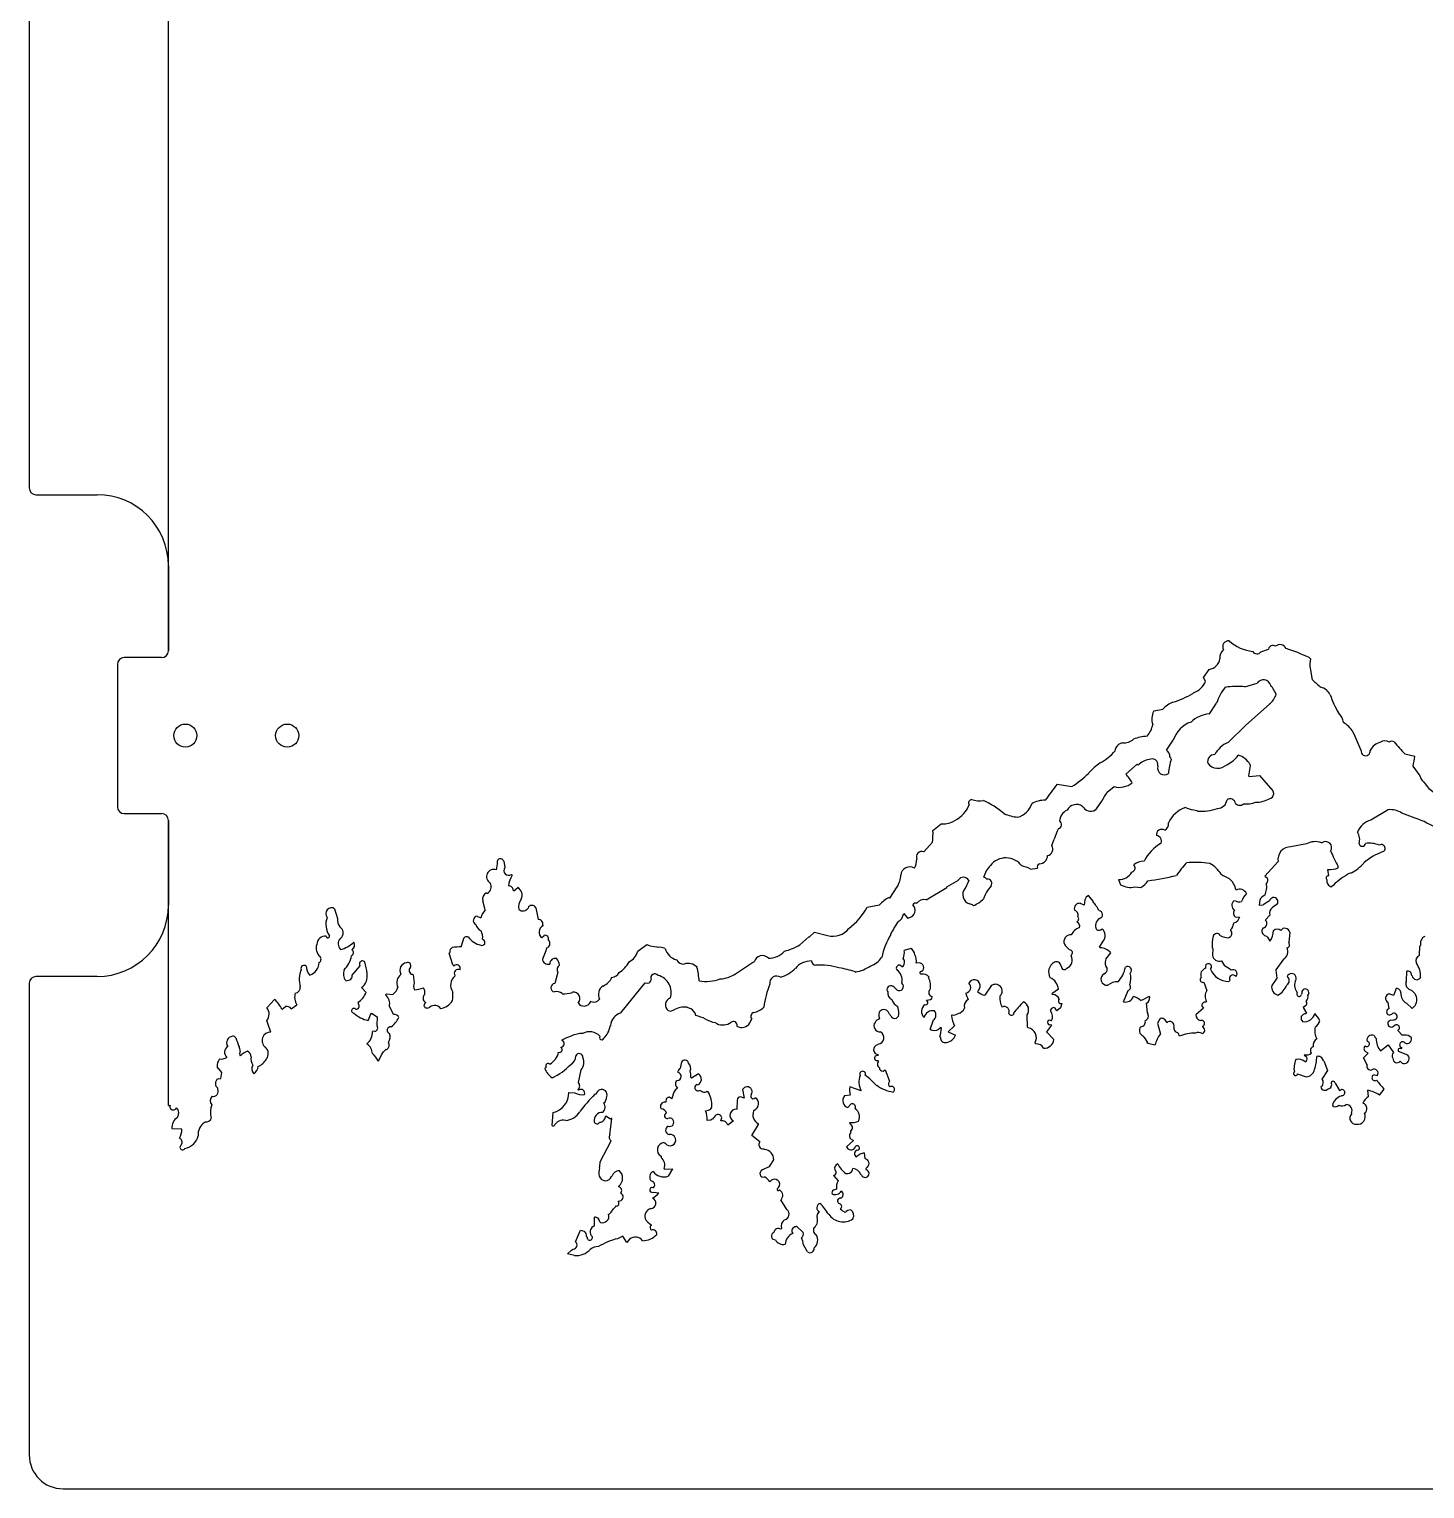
# Model space of a CAD drawing. Extents: x -202 to 608, y -413 to 413.
# Drawn here: x -202.3 to 3.3, y -412.5 to -197.4 of the extents above; entities that cross this region are included whole.
import ezdxf

# ---------------------------------------------------------------- set-up
doc = ezdxf.new("R2010")
doc.units = 0
doc.layers.get('0').update_dxf_attribs({"linetype": 'CONTINUOUS'})

msp = doc.modelspace()

# ---------------------------------------------------------------- linework, layer by layer
at = {"color": 7, "linetype": 'CONTINUOUS'}
for p, q in [((-181.75, -289), (-181.75, -12.5)), ((-202.25, -36.5), (-202.25, -265)), ((-201.25, -266), (-192.25, -266)), ((-181.75, -276.5), (-181.75, -289)), ((-182.75, -290), (-188.25, -290)), ((-20.84, -289.15), (-19.7, -288.74)), ((-13.72, -290.01), (-13.53, -290.2)), ((-189.25, -291), (-189.25, -312)), ((-29.28, -292.93), (-28.45, -291.76)), ((-13.59, -291.55), (-13.25, -293.26)), ((-28.97, -293.5), (-29.28, -292.93)), ((-23.2, -294.3), (-21.39, -293.77)), ((-30.84, -295.28), (-30.75, -295.18)), ((-28.37, -298.28), (-27.35, -296.72)), ((-36.62, -297.93), (-36.53, -297.83)), ((-36.53, -297.83), (-35.29, -297.6)), ((-28.46, -298.28), (-28.37, -298.28)), ((-19.58, -296.89), (-23.04, -299.96)), ((-23.04, -299.96), (-25.66, -302.52)), ((-34.74, -303.63), (-33.73, -302.17)), ((0.38, -304.21), (1.83, -304.55)), ((-40.74, -307.19), (-39.03, -305.72)), ((-39.03, -305.72), (-38.9, -305.86)), ((-36.02, -305.97), (-36.02, -306.06)), ((-22.4, -305.98), (-22.65, -307.43)), ((-22.65, -307.43), (-22.55, -307.52)), ((-22.55, -307.52), (-21.02, -307.38)), ((-22.41, -305.79), (-22.4, -305.89)), ((-22.4, -305.89), (-22.4, -305.98)), ((-21.02, -307.38), (-19.43, -309.26)), ((1.58, -306), (2.58, -307.41)), ((-50.81, -308.67), (-48.69, -309)), ((-43.49, -309.82), (-42.46, -309.02)), ((-64.1, -312.32), (-63.78, -311.71)), ((-188.25, -313), (-182.75, -313)), ((-181.75, -356), (-181.75, -314)), ((-181.75, -314), (-181.75, -326.5)), ((-45.24, -312.45), (-45.15, -312.45)), ((-30.18, -312.62), (-30.28, -312.53)), ((-2.08, -312.43), (-4.63, -313.94)), ((1.88, -313.66), (-0.05, -312.95)), ((-69.14, -315.5), (-67.92, -314.51)), ((-67.92, -314.51), (-67.28, -314.5)), ((-67.28, -314.5), (-66.66, -314.38)), ((-70.49, -318.61), (-69.19, -317.23)), ((-51.62, -317.71), (-51.27, -316.74)), ((-14.13, -317.46), (-16.42, -317.9)), ((-11.83, -317.3), (-11.92, -317.3)), ((-133.44, -321.28), (-133.27, -320.42)), ((-132.42, -319.91), (-132.32, -320.01)), ((-132.32, -320.01), (-132.2, -320.96)), ((-18.28, -320.06), (-20.23, -322.23)), ((-131.21, -321.99), (-131.11, -322.08)), ((-54.79, -321.16), (-53.74, -321.03)), ((-20.23, -322.23), (-19.89, -322.47)), ((-10.83, -322.16), (-10.95, -321.21)), ((-9.43, -320.88), (-9.43, -320.78)), ((-9.43, -320.97), (-9.43, -320.88)), ((-7.96, -321.89), (-8.06, -321.99)), ((-7.46, -321.72), (-7.96, -321.89)), ((-134.88, -324.68), (-134.78, -324.77)), ((-130.96, -324.29), (-130.86, -324.38)), ((-130.86, -324.38), (-130.3, -323.88)), ((-75.49, -325.46), (-74.38, -323.8)), ((-70.11, -325.7), (-67.09, -323.89)), ((-67.09, -323.79), (-65.39, -322.79)), ((-67.09, -323.89), (-67.09, -323.79)), ((-63.86, -322.84), (-64.4, -324.01)), ((-41.8, -322.72), (-41.49, -323.48)), ((-39.37, -323.8), (-38.51, -323.88)), ((-135.1, -327.18), (-135.42, -325.85)), ((-127.63, -326.88), (-127.29, -328.6)), ((-78.81, -326.8), (-76.99, -326.46)), ((-75.58, -325.37), (-75.49, -325.46)), ((-46.88, -326.5), (-47.41, -326.22)), ((-46.78, -325.68), (-46.88, -326.5)), ((-46.56, -325.32), (-46.78, -325.68)), ((-46.24, -325.05), (-46.56, -325.32)), ((-45.55, -325.89), (-46.24, -325.05)), ((-45.55, -325.99), (-45.55, -325.89)), ((-20.98, -325.77), (-21.07, -326.47)), ((-21.07, -326.47), (-20.5, -326.43)), ((-18.41, -326.34), (-19.13, -326.85)), ((-157.26, -327.02), (-156.84, -328.44)), ((-136.23, -328.14), (-135.74, -328.35)), ((-74.24, -328.88), (-73.95, -328.7)), ((-73.95, -328.7), (-73.72, -328.45)), ((-73.72, -328.45), (-73.41, -327.71)), ((-73.41, -327.71), (-72.82, -328.46)), ((-72.82, -328.46), (-72.72, -328.36)), ((-24.53, -329.06), (-24.84, -329.16)), ((-24.55, -328.23), (-24, -328.28)), ((-24.27, -328.86), (-24.53, -329.06)), ((-24, -328.28), (-24.27, -328.86)), ((-19.5, -327.96), (-20.15, -328.65)), ((-126.74, -331.27), (-126.42, -330.96)), ((-126.6, -329.44), (-126.59, -329.54)), ((-88.73, -332.34), (-87.42, -331.16)), ((-87.42, -331.16), (-87.32, -331.15)), ((-87.32, -331.15), (-86.57, -330.46)), ((-86.57, -330.46), (-84.64, -330.98)), ((-75.34, -330.83), (-75.34, -330.73)), ((-25.45, -331.19), (-25.55, -331.29)), ((-25.29, -330.13), (-25.29, -330.23)), ((-20.38, -330.86), (-20.28, -330.96)), ((-20.28, -330.96), (-20, -331.07)), ((-20, -331.07), (-19.85, -331.19)), ((-19.85, -331.19), (-19.49, -331.8)), ((-16.55, -330.47), (-16.7, -332.01)), ((-156.37, -331.4), (-156.47, -331.41)), ((-138.6, -332.65), (-138.33, -331.68)), ((-135.36, -331.6), (-135.46, -331.51)), ((-126.15, -333.2), (-126.65, -334.43)), ((-126.03, -332.78), (-126.15, -333.2)), ((-112.58, -333.28), (-111.27, -332.29)), ((-109.82, -332.63), (-109.72, -332.72)), ((-72.41, -332.86), (-73.36, -333.17)), ((-44.6, -332.68), (-44.05, -331.8)), ((-44.5, -332.77), (-44.6, -332.68)), ((-28, -332.8), (-27.9, -332.89)), ((-27.9, -332.89), (-27.97, -333.85)), ((2.53, -333.88), (2.59, -332.54)), ((2.59, -332.54), (2.68, -332.44)), ((-154.69, -336.83), (-153.48, -335.45)), ((-140.39, -333.56), (-140.3, -333.46)), ((-139.87, -335.27), (-140.39, -333.56)), ((-139.77, -335.36), (-139.87, -335.27)), ((-139.67, -335.46), (-139.77, -335.36)), ((-98.2, -336.63), (-95.57, -334.83)), ((-95.57, -334.83), (-95.47, -334.83)), ((-73.68, -335.58), (-73.96, -335.36)), ((-71.18, -334.99), (-71.58, -335.04)), ((-50.18, -335.51), (-50.28, -335.42)), ((-48.79, -333.84), (-48.78, -333.94)), ((-43.68, -334.47), (-42.94, -333.49)), ((-28.99, -335.47), (-28.97, -335.8)), ((-26.61, -334.68), (-26.2, -335.44)), ((-17.5, -334.43), (-18.61, -336)), ((-192.25, -337), (-201.25, -337)), ((-155.63, -337.62), (-155.01, -337.51)), ((-147.5, -336.73), (-147.5, -336.63)), ((-145.77, -336.68), (-145.68, -336.77)), ((-145.68, -336.77), (-145.55, -337.92)), ((-124.39, -336.38), (-124.83, -338.03)), ((-69.8, -337.2), (-69.7, -337.1)), ((-28.24, -335.93), (-28.1, -335.66)), ((-25.47, -337.62), (-25.56, -337.72)), ((-25.38, -337.52), (-25.47, -337.62)), ((-18.48, -337.24), (-19.22, -338.31)), ((-18.61, -336), (-18.61, -336.09)), ((-18.61, -336.09), (-18.48, -337.24)), ((0.51, -337.94), (0.62, -337.68)), ((0.62, -337.68), (0.68, -336.24)), ((1.36, -336.79), (1.46, -336.89)), ((-202.25, -338), (-202.25, -407.5)), ((-153.3, -338.61), (-152.61, -339.36)), ((-149.72, -339.66), (-149.63, -339.57)), ((-149.72, -339.76), (-149.72, -339.66)), ((-149.63, -339.57), (-148.67, -339.64)), ((-122.3, -339.4), (-122.2, -339.3)), ((-115.12, -342.37), (-111.5, -337.95)), ((-111.5, -337.95), (-111.14, -337.98)), ((-73.71, -337.88), (-73.71, -337.98)), ((-60.55, -338.39), (-61.48, -339.75)), ((-50.66, -338.88), (-51.6, -339.58)), ((-51.6, -339.58), (-51.5, -339.67)), ((-41.06, -340.74), (-40.39, -339.08)), ((-29.21, -337.82), (-28.79, -339.05)), ((-14.86, -339.63), (-14.77, -339.54)), ((-13.78, -339.51), (-13.9, -339.7)), ((-1.87, -339.56), (-1.27, -339.76)), ((-167.22, -341.58), (-166.1, -340.4)), ((-165.01, -341.81), (-164.51, -341.43)), ((-163.67, -341.77), (-162.82, -341.17)), ((-153.81, -340.83), (-153.81, -340.93)), ((-153.81, -340.93), (-153.81, -341.02)), ((-148.59, -342.61), (-149.2, -341.38)), ((-119.57, -340.76), (-119.48, -340.66)), ((-108.12, -342.01), (-107.77, -342.11)), ((-107.77, -342.11), (-107.27, -341.92)), ((-105.36, -341.52), (-104.84, -341.74)), ((-70.06, -340.48), (-69.49, -340.41)), ((-69.88, -340.73), (-70.06, -340.48)), ((-69.49, -340.41), (-69.31, -340.22)), ((-69.31, -340.22), (-69.24, -339.96)), ((-50.86, -342.05), (-51.11, -341.65)), ((-50.34, -341.62), (-50.86, -342.05)), ((-50.13, -340.98), (-50.34, -341.62)), ((-37.3, -339.96), (-38.43, -340.56)), ((-37.52, -342.36), (-37.66, -340.93)), ((-37.2, -340.05), (-37.3, -339.96)), ((-29.29, -341.66), (-30.42, -342.65)), ((-29.5, -341.38), (-29.29, -341.66)), ((-28.84, -340.69), (-28.93, -340.78)), ((-14.23, -341.33), (-14.62, -341.55)), ((-14.62, -341.55), (-14.12, -342.4)), ((-1.95, -341.78), (-2.08, -340.82)), ((0.61, -340.94), (1.44, -341.73)), ((-167.11, -343.93), (-167.27, -343.5)), ((-166.96, -344.35), (-167.11, -343.93)), ((-151.85, -342.41), (-150.98, -342.96)), ((-150.98, -342.96), (-151.04, -344.21)), ((-101.17, -343.81), (-100.98, -343.95)), ((-77.08, -342.91), (-77.02, -343.25)), ((-69.55, -344.83), (-69.05, -343.41)), ((-66.29, -342.67), (-66.38, -342.76)), ((-57.28, -342.42), (-57.27, -342.61)), ((-55.21, -344.47), (-55.26, -342.65)), ((-52.15, -343.49), (-52.26, -343.73)), ((-51.95, -343.45), (-52.15, -343.49)), ((-51.69, -343.52), (-51.95, -343.45)), ((-51.77, -344.09), (-51.67, -344.19)), ((-35.68, -343.17), (-36.04, -343.86)), ((-36.04, -343.86), (-35.62, -345.48)), ((-14.12, -342.4), (-14.21, -342.49)), ((-1.66, -343.45), (-1.33, -343.39)), ((-166.8, -344.78), (-166.96, -344.35)), ((-166.64, -345.21), (-166.8, -344.78)), ((-151.32, -345.08), (-151.68, -345.09)), ((-123.74, -346.34), (-123.06, -346.01)), ((-123.06, -346.01), (-122.36, -345.74)), ((-116.7, -344.33), (-116.6, -344.23)), ((-67.96, -344.53), (-68.27, -344.78)), ((-68.02, -345.97), (-68.12, -345.88)), ((-67.87, -344.63), (-67.96, -344.53)), ((-65.96, -344.29), (-66.89, -345.18)), ((-66.89, -345.18), (-65.82, -345.63)), ((-55.11, -344.57), (-55.21, -344.47)), ((-51.67, -344.19), (-52.41, -345.17)), ((-52.41, -345.17), (-51.32, -346.29)), ((-32.94, -345.39), (-33.11, -345.26)), ((-32.83, -345.78), (-32.94, -345.39)), ((-29.41, -344.35), (-29.41, -344.44)), ((-1.06, -344.18), (-1.31, -344.35)), ((-0.62, -345), (-0.62, -344.91)), ((-0.03, -345.66), (-0.62, -345)), ((0.27, -345.63), (-0.03, -345.66)), ((-150.36, -348.53), (-150.05, -348.1)), ((-150.05, -348.1), (-149.69, -347.72)), ((-149.69, -347.72), (-149.6, -347.81)), ((-123.9, -347.5), (-123.9, -347.4)), ((-123.74, -346.44), (-123.74, -346.34)), ((-77.2, -346.99), (-77.29, -347.09)), ((-54.09, -346.84), (-54.09, -346.75)), ((-53.99, -346.94), (-54.09, -346.84)), ((-37.63, -346.85), (-37.5, -346.68)), ((-36.43, -347.13), (-37.63, -346.85)), ((-5.69, -348.98), (-5.04, -348.29)), ((-5.04, -348.29), (-5.38, -348.08)), ((-3.22, -347.95), (-2.1, -347.06)), ((-2.1, -347.06), (-1.3, -348.18)), ((0.82, -348.61), (-0.54, -348.07)), ((-0.16, -347.67), (-0.07, -347.58)), ((-0.07, -347.58), (-0.07, -347.48)), ((-173.87, -351.16), (-174.56, -350.32)), ((-150.8, -349.48), (-150.36, -348.53)), ((-126.31, -350.54), (-126.12, -350.34)), ((-106.19, -349.6), (-106.36, -350.57)), ((-77.25, -348.62), (-77.63, -348.74)), ((-77.16, -348.53), (-77.25, -348.62)), ((-77.23, -349.39), (-77.13, -349.48)), ((-14.43, -348.54), (-14.07, -348.89)), ((-14.21, -349.59), (-14.31, -349.59)), ((-11.62, -349.43), (-11.53, -349.42)), ((-11.53, -349.42), (-11.01, -350.85)), ((-5.18, -350.02), (-5.69, -348.98)), ((-174.44, -352.06), (-174.04, -352.03)), ((-174.04, -352.03), (-173.87, -351.16)), ((-121.36, -352.61), (-120.93, -350.77)), ((-106.88, -352.4), (-106.98, -352.41)), ((-106.79, -352.31), (-106.88, -352.4)), ((-104.69, -351.96), (-104.79, -351.87)), ((-103.65, -351.36), (-104.69, -351.96)), ((-76.48, -350.93), (-76.17, -350.75)), ((-76.17, -350.75), (-75.52, -352.41)), ((-15.41, -351.35), (-14.15, -351.8)), ((-11.01, -350.85), (-11.84, -352.12)), ((-9.9, -352.74), (-9.27, -353.81)), ((-4.11, -351.48), (-3.7, -351.61)), ((-174.47, -353.58), (-174.48, -353.48)), ((-122.76, -354.08), (-121.9, -354.16)), ((-121.33, -353.76), (-121.43, -353.66)), ((-118.72, -354.36), (-118.92, -354.36)), ((-107.58, -355.01), (-107.96, -354.8)), ((-106.76, -353.46), (-107.1, -353.76)), ((-103.9, -352.9), (-103.8, -352.99)), ((-102.33, -354.01), (-102.43, -353.91)), ((-102.24, -354), (-102.33, -354.01)), ((-96.94, -354.92), (-97.48, -354.75)), ((-97.16, -353.67), (-96.94, -354.92)), ((-81.31, -354.49), (-82.17, -354.61)), ((-79.7, -353.87), (-81.35, -353.24)), ((-9.27, -353.81), (-8.96, -353.67)), ((-8.9, -354.53), (-8.99, -354.63)), ((-4.96, -354.71), (-5.08, -353.76)), ((-3.33, -354.47), (-2.69, -353.59)), ((-125.22, -358.95), (-125.08, -357.03)), ((-108.43, -355.42), (-108.53, -355.52)), ((-102.64, -356.8), (-102.17, -356.7)), ((-97.98, -355.23), (-98.04, -356.58)), ((-95.54, -356.8), (-95.45, -356.7)), ((-81.65, -356.32), (-81.55, -356.22)), ((-81.55, -356.22), (-81.46, -356.12)), ((-80.59, -356.39), (-80.59, -356.48)), ((-176.45, -358.52), (-176.36, -358.42)), ((-175.41, -357.82), (-175.51, -357.73)), ((-125.12, -359.04), (-125.22, -358.95)), ((-124.93, -359.04), (-125.12, -359.04)), ((-117.29, -357.58), (-117.39, -357.68)), ((-116.61, -358.04), (-117.29, -357.58)), ((-116.74, -360.35), (-116.42, -357.94)), ((-116.52, -357.94), (-116.61, -358.04)), ((-116.42, -357.94), (-116.52, -357.94)), ((-101.86, -358.19), (-102.41, -358.23)), ((-101.63, -358.04), (-101.86, -358.19)), ((-100.39, -358.27), (-100.24, -357.84)), ((-98.53, -358.26), (-99.32, -358.91)), ((-95.83, -360.45), (-94.82, -358.79)), ((-94.82, -358.79), (-94.82, -358.69)), ((-81.4, -358.52), (-81.39, -358.62)), ((-81.39, -358.62), (-81.39, -358.71)), ((-7.48, -357.18), (-7.48, -357.27)), ((-181.23, -359.42), (-179.78, -359.47)), ((-118.17, -364.32), (-116.52, -361.2)), ((-94.65, -361.38), (-95.83, -360.45)), ((-80.84, -361.19), (-81.87, -362.08)), ((-81.27, -359.76), (-81.26, -359.86)), ((-81.26, -359.86), (-81.16, -359.95)), ((-81.2, -360.97), (-80.84, -361.19)), ((-109.17, -363.5), (-109.17, -363.69)), ((-108.65, -361.56), (-108.75, -361.47)), ((-108.55, -361.56), (-108.65, -361.56)), ((-93.95, -362.51), (-94.05, -362.41)), ((-79.26, -362.97), (-79.14, -363.83)), ((-108.74, -365.31), (-108.74, -365.4)), ((-108.74, -365.4), (-107.49, -365.37)), ((-107.49, -365.37), (-108.13, -366.44)), ((-94.35, -365.49), (-93.21, -364.98)), ((-94.34, -365.59), (-94.35, -365.49)), ((-93.21, -364.98), (-92.56, -364)), ((-79, -365.46), (-78.9, -365.45)), ((-78.9, -365.45), (-78.81, -365.55)), ((-116.38, -366.38), (-116.48, -366.48)), ((-92.79, -366.94), (-93.15, -367.28)), ((-83.77, -366.35), (-83.08, -367.1)), ((-79.65, -366.24), (-79.75, -366.24)), ((-115.38, -367.98), (-115.38, -367.89)), ((-110.56, -368.81), (-110.3, -368.79)), ((-110.3, -368.79), (-109.5, -368.88)), ((-91.67, -368.49), (-91.77, -368.49)), ((-90.64, -371.34), (-91.54, -369.92)), ((-83.33, -368.36), (-83.8, -368.49)), ((-116.9, -372.05), (-116.8, -372.05)), ((-115.78, -370.78), (-115.68, -370.87)), ((-115.51, -370.1), (-115.24, -370.06)), ((-84.48, -372.03), (-84.58, -372.04)), ((-118.96, -373.74), (-119, -372.49)), ((-118.21, -373.14), (-118.11, -373.24)), ((-110.62, -373.61), (-110.62, -373.7)), ((-91.52, -374.24), (-91.42, -374.14)), ((-89.23, -373.79), (-89.32, -373.89)), ((-88.24, -374.72), (-89.23, -373.79)), ((-121.78, -376.12), (-121.06, -374.37)), ((-121.06, -374.37), (-120.5, -374.53)), ((-120.17, -375.31), (-120.07, -375.4)), ((-115.18, -375.46), (-115.58, -375.64)), ((-114.8, -375.26), (-115.18, -375.46)), ((-114.2, -376.2), (-114.8, -375.26)), ((-113.82, -375.72), (-114.2, -376.2)), ((-122.98, -377.88), (-122.37, -377.32)), ((-121.93, -378.13), (-122.98, -377.88)), ((-122.37, -377.32), (-122.13, -377.18)), ((-87.59, -377.58), (-88.19, -376.55)), ((-197.25, -412.5), (197.25, -412.5))]:
    msp.add_line(p, q, dxfattribs=at)
for centre in [(-179.25, -301.5), (-164.25, -301.5)]:
    msp.add_circle(centre, 1.7, dxfattribs=at)
for centre, radius, start, end in [((-201.25, -265), 1, 180, 270), ((-192.25, -276.5), 10.5, 0, 90), ((-25.62, -288.37), 0.83, 80.829, 212.9022), ((-21.41, -283), 6.12, 228.1136, 264.4525), ((-19.04, -288.91), 0.69, 57.0866, 166.0047), ((-18.03, -289.12), 1.02, 26.6126, 128.4325), ((-188.25, -291), 1, 90, 180), ((-182.75, -289), 1, 270, 0), ((-28.7, -289.91), 1.86, 277.8806, 351.7705), ((-25.28, -290.02), 1.59, 130.9591, 185.7653), ((-21.4, -288.79), 0.665, 206.5358, 327.0568), ((-25.16, -313.88), 26.47, 64.4077, 72.3181), ((-8.85, -291.08), 4.76, 169.3477, 185.606), ((-31.68, -292.41), 2.92, 288.6257, 338.1368), ((-20.84, -298.76), 6.82, 140.0487, 162.5588), ((-24.34, -305.08), 10.83, 83.9331, 99.1888), ((-20.45, -294.38), 1.12, 14.3522, 147.2013), ((-25.56, -298.75), 7.74, 25.0901, 36.8892), ((-5.36, -285.52), 11.05, 224.4492, 233.2531), ((-12.46, -296.38), 2.06, 25.5485, 76.371), ((-32.15, -300.61), 4.35, 112.1485, 136.2178), ((-37.7, -283.81), 13.36, 287.0344, 300.8864), ((-21.94, -294.09), 3.65, 310.1543, 337.9765), ((0.95, -291.77), 12.14, 197.8484, 211.6692), ((-34.36, -299.06), 2.53, 153.4436, 198.2595), ((-27.91, -302.97), 4.72, 96.7518, 132.7665), ((-11.49, -300.09), 2.87, 10.5242, 42.6346), ((-40.38, -299.23), 3.67, 319.7417, 350.2481), ((-29.77, -303.44), 4.16, 108.8885, 162.1488), ((-10.66, -302.98), 3.96, 30.9942, 59.6656), ((-30.41, -312.72), 25.96, 20.306, 26.9881), ((-40.97, -303.9), 1.36, 99.6979, 173.4303), ((-41.1, -300.11), 2.46, 267.7191, 308.1809), ((-37.28, -307.77), 6.18, 92.7992, 111.8893), ((-24.26, -306.05), 3.79, 111.7061, 152.6184), ((-2.68, -304.7), 2.28, 103.5832, 153.2804), ((-2.52, -303.55), 1.27, 59.6683, 123.4509), ((-1.52, -302.92), 0.593, 54.9556, 127.2035), ((18.83, -286.47), 25.6, 218.5888, 223.8708), ((-47.97, -299.02), 7.37, 297.917, 320.1616), ((-36.96, -307.7), 2.68, 97.1126, 136.4105), ((-36.86, -305.79), 0.862, 348.1403, 119.8426), ((-35.42, -304.61), 1.19, 356.8087, 55.2035), ((-22, -308.45), 12.53, 163.8058, 173.7087), ((-34.56, -305.11), 0.548, 16.8509, 53.6506), ((-27.66, -305.32), 1.02, 87.8157, 194.8323), ((-27.79, -301.72), 4.51, 295.4017, 323.4714), ((-24.89, -307.12), 2.82, 28.2408, 75.272), ((-5.39, -303.79), 0.678, 173.4317, 9.6888), ((-5.31, -304.07), 7.16, 344.3714, 356.1314), ((-54.97, -298.38), 12.34, 300.5862, 315.5922), ((-38.96, -313.32), 9.57, 125.5163, 138.748), ((-43.76, -310.43), 4.43, 26.3029, 47.0051), ((-35.05, -306.29), 0.99, 167.0365, 307.0698), ((-27.16, -304.43), 1.88, 217.4744, 313.8339), ((4.43, -306.89), 1.93, 195.6624, 229.385), ((-28.8, -326.98), 28.64, 140.2555, 146.1303), ((-41.66, -306.16), 2.97, 254.398, 308.9736), ((-19.73, -310.01), 0.804, 280.3778, 68.495), ((7.08, -305.96), 4.57, 211.5117, 251.5482), ((-63.4, -311.41), 0.479, 91.5588, 218.4268), ((-62.22, -307.11), 4, 252.6914, 277.7468), ((-66.07, -321.28), 11.1, 48.1434, 66.7506), ((-57.54, -310.53), 3.14, 286.8276, 340.8411), ((-52.68, -314.64), 3.62, 88.3506, 121.556), ((-47.98, -313.24), 1.59, 55.5987, 151.061), ((-63.46, -299.11), 22.66, 323.9339, 331.8083), ((-27.26, -310.79), 1.46, 271.8751, 353.0746), ((-25.35, -311.64), 0.814, 9.2597, 124.3123), ((-23.94, -310.96), 0.816, 221.792, 311.8007), ((-23.1, -306.88), 4.7, 266.3391, 288.8026), ((-21.63, -307.13), 4.2, 270.684, 299.2212), ((-188.25, -312), 1, 180, 270), ((-182.75, -314), 1, 0, 90), ((-68.5, -309.45), 5.26, 290.5328, 326.9269), ((-55.94, -306.62), 6.94, 246.9419, 264.2896), ((-48.48, -314.26), 2, 116.4138, 176.2718), ((-45.89, -311.23), 1.39, 210.4463, 297.6252), ((-30.54, -316.17), 4.3, 108.7209, 155.254), ((-29.56, -306.49), 6.08, 247.1382, 263.2034), ((-29.68, -304.54), 8.1, 266.4641, 287.7106), ((-3.83, -316.79), 2.96, 105.5972, 158.7286), ((-1.73, -315.28), 2.87, 54.2473, 96.9815), ((-3.58, -329.4), 16.66, 57.8411, 70.847), ((-77.28, -316.14), 8.16, 352.3033, 4.4559), ((-43.58, -318.96), 8, 151.9229, 163.9385), ((-50.73, -314.63), 0.565, 279.6945, 62.8202), ((-35.41, -316.14), 0.819, 59.8053, 186.5272), ((-35.47, -314.52), 1.03, 297.4088, 8.4985), ((-8.34, -316.84), 2.07, 343.1242, 32.6793), ((-52.43, -318.23), 0.958, 280.6017, 32.4816), ((-32.39, -322.85), 6.31, 119.6873, 153.4336), ((-36.27, -317.05), 0.818, 337.3525, 86.2802), ((-16.47, -319.74), 1.84, 88.4409, 190.1331), ((-12.85, -319.81), 2.68, 69.7082, 118.3928), ((-11.29, -318.01), 0.894, 326.0888, 127.0341), ((-5.88, -317.33), 0.489, 192.8783, 350.242), ((-4.82, -321.23), 3.87, 68.179, 98.6842), ((-3.08, -318.12), 0.559, 302.5223, 122.5281), ((-132.85, -320.16), 0.494, 30.4357, 210.7964), ((-74.2, -319.73), 2.68, 330.5457, 0.6884), ((-70.75, -319.39), 0.822, 71.497, 201.6218), ((-58.38, -322.4), 2.88, 35.9508, 142.3991), ((-53.24, -320.87), 0.528, 112.5172, 197.847), ((-53.44, -319.19), 1.19, 270.3199, 1.1148), ((-38.19, -322.04), 2.02, 85.511, 132.3231), ((-14.76, -335.33), 22.75, 138.4612, 144.4613), ((-30.48, -334.76), 14.58, 81.5722, 95.1902), ((-30.81, -324.63), 4.95, 33.0956, 60.0259), ((6.48, -311.55), 18.39, 202.2388, 210.1306), ((-10.36, -316.32), 6.13, 298.2, 319.7696), ((0.22, -327.08), 9.01, 109.4209, 130.8953), ((-133.81, -322.29), 1.08, 69.7231, 240.2672), ((-131.6, -321.37), 0.729, 145.883, 301.7858), ((-127.9, -324.06), 3.78, 148.4717, 173.5358), ((-78.42, -321.62), 4.59, 331.6954, 354.5556), ((-72.55, -322.16), 1.31, 58.5051, 175.545), ((-64.64, -323.27), 0.892, 28.4917, 147.4791), ((-57.62, -323.55), 4.21, 136.225, 164.0374), ((-61.69, -323.02), 0.625, 34.0197, 87.1583), ((-56.61, -324.29), 3.62, 59.9069, 81.1403), ((-41.71, -320.56), 2.16, 267.5389, 330.8734), ((-39.95, -321.01), 0.611, 282.8736, 49.7392), ((-42.08, -286.71), 36.47, 277.2427, 283.9572), ((-23.52, -317.57), 5.37, 234.1767, 248.4349), ((-27.4, -324.84), 2.97, 11.1733, 50.0568), ((-20.44, -322.8), 0.64, 311.6865, 31.4692), ((-10.9, -322.49), 0.329, 77.5115, 232.4814), ((-10.66, -318.04), 3.19, 264.6474, 292.726), ((-3.02, -331.04), 10.36, 119.1172, 135.5129), ((-134.55, -325.54), 0.922, 110.7803, 199.2174), ((-135.36, -323.77), 1.16, 300.2116, 28.2033), ((-131.61, -324.29), 0.655, 0.1617, 92.9589), ((-130.97, -325.03), 1.32, 334.5106, 59.6588), ((-63.3, -324.94), 1.44, 139.6217, 251.1691), ((-56.52, -327.25), 5.42, 138.4007, 161.8703), ((-61.06, -323.28), 0.614, 322.2697, 100.8175), ((-39.98, -320.73), 3.14, 241.2768, 281.234), ((-39.66, -321.65), 2.51, 297.3257, 330.3411), ((-23.98, -325.3), 1.16, 26.0074, 116.0032), ((-20.82, -326.94), 3.02, 134.6316, 161.1107), ((-22.73, -323.78), 2.77, 333.6577, 10.5379), ((-10.29, -322.95), 0.839, 165.848, 262.216), ((-192.25, -326.5), 10.5, 270, 0), ((-157.71, -327.75), 0.861, 58.8132, 218.8894), ((-128.4, -326.71), 1.77, 140.9563, 194.0915), ((-129.55, -326.42), 0.916, 231.9681, 327.4121), ((-128.19, -327.14), 0.623, 24.1771, 158.9435), ((-88.77, -320.98), 11.54, 309.0395, 329.7144), ((-73.59, -329.39), 4.5, 116.3719, 139.2564), ((-72.9, -327.23), 1.14, 279.0033, 45.5403), ((-71.71, -326.6), 0.429, 64.9964, 154.99), ((-70.41, -327.1), 1.43, 77.9901, 142.0014), ((-63.76, -327.08), 0.778, 41.5781, 90.4978), ((-65.06, -322.09), 4.85, 292.8158, 314.315), ((-47.5, -327.03), 0.817, 83.8589, 192.9199), ((-51.6, -331.08), 7.91, 28.5071, 40.0854), ((-24.24, -326.51), 0.864, 125.2487, 237.868), ((-24, -324.56), 1.44, 239.4523, 283.0541), ((-19.69, -326.29), 1.4, 113.7318, 157.9702), ((-13.22, -337.31), 13.09, 118.9231, 123.7562), ((-18.94, -326), 0.631, 327.1397, 166.9867), ((-18.5, -327.67), 1.04, 127.4168, 196.3312), ((-155.49, -329.3), 3.06, 160.8546, 214.0258), ((-155.17, -328.65), 1.68, 172.9219, 216.7152), ((-136.21, -328.76), 0.626, 92.2406, 244.2126), ((-130.75, -330.32), 5.37, 144.177, 158.4308), ((-127.25, -329.27), 0.676, 345.4708, 93.4024), ((-55.35, -341.36), 22.65, 146.5575, 152.0108), ((-48.51, -327.94), 0.758, 343.121, 73.1281), ((-48.13, -328.49), 0.475, 291.227, 43.8284), ((-48.18, -329.56), 0.668, 340.5236, 70.5212), ((-43.96, -329.51), 1.24, 121.961, 208.3788), ((-44.73, -327.88), 0.583, 281.0233, 82.099), ((-24.22, -327.68), 0.643, 137.4618, 239.5565), ((-20.67, -329.16), 0.721, 285.5848, 44.271), ((-158.63, -332.34), 1.27, 83.7071, 176.7345), ((-158.25, -331.07), 0.24, 181.5741, 15.8308), ((-157.1, -330.58), 1.09, 311.3631, 58.0467), ((-137.81, -331.66), 0.527, 64.5329, 182.6), ((-135.26, -329.61), 2.8, 213.9816, 260.3796), ((-135.07, -328.94), 1.47, 195.4524, 244.9916), ((-137.75, -331.28), 2.3, 354.3636, 26.2504), ((-126.12, -330.45), 1.03, 117.6921, 232.7454), ((-126.25, -331.45), 0.516, 339.7594, 108.3336), ((-83.91, -327.95), 3.12, 256.4112, 320.4285), ((-65.83, -336.56), 11.1, 148.901, 167.8247), ((-48.87, -331.83), 0.969, 83.8812, 204.1139), ((-46.51, -332.18), 2.62, 113.6102, 149.9836), ((-44.7, -329.44), 0.741, 242.057, 313.7405), ((-45.18, -330.97), 1.4, 323.91, 45.2401), ((-23.55, -332.3), 4.47, 164.0279, 186.4101), ((-27.3, -331.22), 0.57, 28.556, 164.9573), ((-25.65, -329.23), 2.06, 236.0209, 272.896), ((-25.64, -330.67), 0.562, 289.783, 50.711), ((-26.52, -328.97), 1.7, 316.5679, 353.4223), ((-20.05, -330.32), 0.637, 132.2799, 238.4595), ((-21.72, -330.16), 2.77, 323.7835, 358.2244), ((-18.41, -330.86), 0.816, 51.322, 131.8025), ((-17.29, -330.65), 0.754, 13.9126, 145.0219), ((3.88, -332.17), 1.22, 117.123, 192.8684), ((-158.39, -332.8), 1.6, 160.4335, 231.7347), ((-155.43, -332.19), 1.3, 142.7908, 220.3311), ((-157.5, -328.78), 4.39, 284.201, 314.2153), ((-155, -333.5), 0.508, 296.5512, 53.8905), ((-155.19, -332.37), 0.867, 304.3788, 30.6784), ((-139.64, -333.34), 0.668, 115.4942, 190.1377), ((-138.6, -342.11), 9.47, 89.9651, 98.0684), ((-135.55, -331.99), 0.429, 245.4208, 64.5739), ((-126.22, -332.13), 0.678, 286.5784, 48.4703), ((-115.08, -332.54), 2.6, 297.306, 343.4427), ((-109.76, -329.17), 3.46, 244.2017, 269.057), ((-109.39, -334.54), 1.84, 63.6556, 100.5413), ((-106.21, -332.21), 2.45, 196.0047, 253.844), ((-93.29, -331.23), 3.06, 268.4208, 318.3036), ((-93.45, -324), 9.59, 284.7531, 299.48), ((-75.17, -333.51), 1.84, 333.6643, 10.5357), ((-73.05, -333.93), 1.25, 5.9523, 59.0989), ((-45.51, -329.21), 5.21, 215.4589, 228.0459), ((-48.99, -333.49), 0.409, 300.656, 90.5358), ((-44.58, -334.98), 2.21, 42.1607, 87.832), ((-18.06, -333.34), 1.22, 297.1211, 27.1232), ((-17.07, -332.32), 0.478, 281.9582, 40.0508), ((-161.75, -335.83), 0.469, 48.8226, 198.3111), ((-159.51, -335.49), 1.93, 179.6004, 222.8262), ((-161.61, -334.84), 2.08, 289.2842, 357.2571), ((-159.89, -334.43), 0.625, 304.0417, 36.0692), ((-158.38, -333.33), 3.67, 313.3845, 350.2465), ((-153.16, -335.15), 0.442, 40.7978, 223.5282), ((-160.57, -337.26), 8.11, 4.828, 17.2189), ((-146.55, -336.07), 1.1, 97.0324, 210.2947), ((-146.5, -335.4), 0.466, 330.6034, 113.7182), ((-139.27, -335.79), 0.523, 335.6876, 140.0558), ((-125.83, -334.38), 0.826, 183.4102, 287.6564), ((-124.75, -335.17), 0.826, 75.465, 179.7094), ((-125.67, -335.42), 1.53, 3.7073, 43.0197), ((-123.73, -335.98), 0.773, 121.3008, 211.3121), ((-117.73, -332.7), 4.41, 302.3149, 330.8089), ((-105.85, -333.98), 1.19, 209.1535, 274.1233), ((-105.18, -336.85), 1.78, 43.2157, 109.1396), ((-94.26, -335.18), 1.26, 45.0949, 163.6341), ((-87.03, -337.77), 3.07, 90.0775, 140.5448), ((-86.24, -334.56), 0.802, 189.7241, 259.9972), ((-85.62, -343.82), 8.5, 71.9066, 95.1614), ((-81.51, -330.75), 5.67, 279.5892, 304.6439), ((-79.28, -332.42), 3.15, 288.3426, 325.2144), ((-74.1, -335.76), 0.429, 70.3427, 221.7051), ((-74.13, -334.89), 0.828, 303.1732, 42.4515), ((-73.55, -334.76), 1.99, 351.8757, 28.7375), ((-71.2, -335.7), 0.705, 306.5054, 88.2308), ((-50.48, -336.34), 1.62, 118.0526, 211.4619), ((-50.93, -335.5), 0.663, 6.9769, 117.2296), ((-49.77, -335.58), 0.415, 170.1627, 331.8482), ((-49.86, -334.6), 1.26, 291.1402, 31.5326), ((-42.47, -334.95), 1.3, 158.36, 221.0218), ((-40.43, -336.06), 0.547, 309.7995, 129.0711), ((-28.54, -335.57), 0.455, 347.7139, 167.324), ((-26.96, -333.73), 1.02, 187.1721, 290.4782), ((-28.1, -339.37), 4.37, 48.8777, 64.262), ((2.89, -334.69), 0.881, 113.9389, 203.9382), ((-0.6, -337), 3.31, 357.5603, 36.074), ((-201.25, -338), 1, 90, 180), ((-158.52, -337.44), 3.96, 158.347, 195.6583), ((-154.15, -336.57), 1.81, 161.3768, 215.1672), ((-155.29, -336.96), 0.611, 296.7467, 12.87), ((-154.44, -336.98), 1.99, 304.8967, 11.8298), ((-146.7, -337.88), 1.41, 124.7522, 208.8823), ((-145.71, -336.09), 0.593, 129.5242, 264.1059), ((-138.41, -338.27), 1.77, 129.2216, 215.7174), ((-139.04, -336.55), 0.598, 65.1901, 214.6685), ((-118.73, -336.07), 2.54, 293.316, 335.5621), ((-116.59, -335.74), 1.4, 277.4653, 330.595), ((-111.21, -337.42), 0.559, 276.5822, 357.5276), ((-110.1, -337.21), 0.605, 36.6887, 203.659), ((-110.31, -339.38), 2.64, 343.063, 74.4915), ((-116.2, -338.77), 12.7, 5.0993, 14.2817), ((-102.56, -331.45), 6.27, 260.9416, 289.3322), ((-100.91, -332.11), 5.27, 274.6674, 300.9766), ((-92.15, -337.97), 1.03, 55.4443, 188.6108), ((-93.23, -331.91), 5.46, 287.631, 314.4402), ((-84.95, -348.71), 13.13, 70.4777, 81.3581), ((-75.47, -337.51), 1.8, 348.1315, 54.3822), ((-70.86, -336.45), 0.202, 66.2256, 268.8377), ((-70.66, -337.86), 1.23, 38.413, 99.4619), ((-71.54, -338.32), 2.07, 343.1277, 32.6764), ((-63.04, -338.32), 0.85, 2.8, 157.5056), ((-52.63, -339.01), 1.98, 3.5814, 66.9196), ((-43.47, -337.39), 0.916, 119.1799, 274.991), ((-44.13, -335.94), 0.69, 288.5991, 10.5114), ((-45.01, -334.83), 4.31, 316.7795, 349.1228), ((-42.63, -337.28), 2.67, 339.5144, 17.248), ((-29.4, -337.48), 0.387, 123.1673, 299.449), ((-28.7, -336.75), 0.991, 105.7732, 204.2219), ((-25.59, -334.87), 2.85, 201.9588, 270.5564), ((-24.95, -337.27), 0.494, 30.6146, 210.6202), ((-24.93, -336.59), 0.589, 313.4639, 119.6425), ((-17.39, -337.61), 0.746, 300.2724, 54.0459), ((-16.3, -337.27), 0.702, 317.8161, 157.7424), ((0.84, -336.74), 0.528, 354.0705, 107.8435), ((2.13, -336.8), 0.677, 187.7617, 329.3708), ((-161.08, -340.05), 2.07, 163.1233, 212.6765), ((-163.19, -338.59), 0.87, 278.7948, 5.9434), ((-155.83, -337.95), 3.51, 304.9393, 336.3549), ((-150.75, -340.99), 1.6, 345.9454, 49.9553), ((-149.91, -337.99), 2.06, 307.0994, 343.9672), ((-144.14, -338.41), 1.49, 160.7967, 202.3252), ((-146.03, -333.95), 5.05, 275.8452, 291.4694), ((-143.5, -340.18), 0.746, 129.0783, 242.8423), ((-145.27, -339.4), 1.32, 351.0712, 34.671), ((-144.25, -339.71), 4.42, 349.0342, 5.2953), ((-124.76, -338.66), 0.634, 96.6225, 257.6994), ((-124.57, -340.56), 1.33, 50.9608, 104.0864), ((-123.49, -334.44), 5.1, 267.2448, 283.5052), ((-122.1, -340.26), 0.963, 317.4216, 96.1034), ((-116.95, -339.65), 1.47, 121.7947, 207.93), ((-79.66, -343.39), 14.5, 158.7038, 172.5255), ((-75.34, -338.93), 0.562, 54.3828, 217.9257), ((-74.72, -339.44), 1.07, 171.2599, 244.9936), ((-76.09, -340.22), 2.05, 37.4928, 58.284), ((-74.1, -338.47), 0.626, 234.2353, 51.531), ((-69.14, -339.36), 0.611, 133.3719, 260.2616), ((-64.43, -338.6), 0.859, 281.1937, 45.0587), ((-61.54, -339.07), 2.75, 187.7746, 208.7484), ((-63.23, -338.41), 1.05, 310.8145, 7.4224), ((-61.27, -338.03), 1.74, 222.7293, 263.1739), ((-59.91, -339.14), 0.988, 310.9285, 130.3801), ((-51.51, -340.75), 1.08, 23.6725, 89.4698), ((-41.89, -340.2), 2.42, 89.4787, 128.349), ((-40.59, -338.55), 0.572, 290.4264, 35.8265), ((-27.53, -339.91), 1.52, 145.724, 210.6619), ((-18.1, -338.6), 1.15, 165.7309, 259.3162), ((-19.75, -337.15), 2.96, 299.0968, 337.9746), ((-14.17, -338.26), 1.69, 162.2769, 220.9694), ((-15.2, -339.6), 0.339, 136.5553, 353.4391), ((-14.28, -339.36), 0.521, 343.9477, 199.5905), ((-14.89, -339.96), 1.01, 315.2676, 14.4565), ((-1.8, -340.22), 0.663, 95.3814, 245.8405), ((-14.16, -334.19), 14.05, 336.6424, 340.9446), ((-0.82, -339.4), 0.625, 357.1606, 95.9578), ((1.33, -339.58), 1.53, 174.0671, 242.1848), ((1.46, -338.06), 0.952, 172.6055, 243.8213), ((0.56, -340.42), 1.58, 303.935, 72.4561), ((-168.45, -342.51), 1.54, 320.201, 37.1991), ((-170.22, -344.72), 5.97, 29.2224, 46.4071), ((-164.33, -342.18), 0.779, 32.0686, 103.4606), ((-154.42, -342.04), 0.346, 43.5052, 266.4969), ((-154.08, -341.37), 0.439, 257.3242, 52.663), ((-143.52, -341.33), 0.581, 123.0654, 177.232), ((-143.61, -341.14), 0.516, 198.7704, 315.4033), ((-142.55, -342.46), 1.18, 37.0217, 126.0817), ((-142.16, -339.17), 2.63, 282.0532, 328.4489), ((-120.53, -340.31), 1.05, 214.5503, 334.5958), ((-119.04, -339.81), 0.959, 242.7291, 326.3821), ((-107.47, -341.17), 1.07, 107.7046, 232.1808), ((-105.6, -345.22), 3.71, 86.2518, 116.8216), ((-105.42, -342.97), 1.36, 9.6966, 64.9931), ((-96.11, -339.45), 2.92, 281.0178, 315.2325), ((-76.35, -342.65), 0.777, 15.301, 200.0228), ((-73.43, -339.8), 1.85, 199.2567, 242.4451), ((-78.57, -342.52), 4.42, 1.8978, 14.0888), ((-69.53, -342.13), 1.29, 129.9543, 224.9136), ((-70.22, -340.83), 0.349, 245.6309, 17.2087), ((-65.7, -341.19), 1.29, 281.8337, 338.6122), ((-63.49, -341.34), 1.05, 116.1877, 197.3792), ((-56.94, -340.25), 2.36, 171.0102, 212.1293), ((-58.61, -342.15), 0.72, 336.2115, 116.9053), ((-42.32, -354.25), 19.07, 134.933, 141.661), ((-56.31, -341.92), 1.28, 324.9459, 66.2472), ((-51.34, -342.07), 0.479, 61.5605, 181.5641), ((-50.27, -340.61), 0.393, 131.7886, 290.8135), ((-40.77, -339.54), 1.23, 256.4424, 341.9267), ((-41.58, -344.92), 5.37, 54.1785, 68.4304), ((-38.09, -340.15), 0.89, 298.8198, 6.1931), ((-29.06, -341.23), 0.463, 74.2422, 198.5637), ((-14.5, -340.97), 0.45, 306.5008, 41.7311), ((-1.85, -342.21), 0.449, 103.8978, 330.2929), ((-151.47, -339.21), 4.35, 226.9041, 258.9978), ((-149.68, -343.96), 2.67, 144.5967, 169.6392), ((-152.48, -340.41), 5.38, 311.4926, 330.4246), ((-148.45, -343.27), 0.678, 17.7407, 101.3716), ((-114.53, -344.36), 2.08, 106.5507, 176.3681), ((-107.01, -352.93), 10.61, 65.572, 73.9456), ((-100.47, -339.66), 4.2, 239.1405, 260.3776), ((-100.09, -342.09), 2.06, 244.5316, 306.3427), ((-98.52, -344.17), 0.547, 346.3082, 129.4384), ((-97.26, -343.25), 1.28, 234.9388, 333.4685), ((-95.15, -344), 0.985, 132.6232, 169.3862), ((-95.34, -342.89), 0.615, 110.4085, 219.3114), ((-76.93, -344.28), 0.885, 145.2727, 273.8462), ((-76.65, -344.34), 1.15, 108.4886, 150.5965), ((-76.1, -343.07), 0.801, 14.4419, 51.385), ((-74.77, -342.55), 0.64, 210.0938, 15.4653), ((-69.15, -343.38), 1.34, 79.2161, 165.3841), ((-69.63, -342.66), 0.947, 307.736, 39.1271), ((-62.98, -342.64), 3.4, 182.1619, 209.0306), ((-66.13, -341.49), 1.19, 262.2915, 305.8894), ((-57.55, -342.29), 0.424, 200.3121, 310.9175), ((-51.91, -343.78), 0.347, 172.0973, 294.9945), ((-52.72, -342.89), 1.21, 328.8765, 41.8752), ((-38.52, -343.73), 0.676, 269.7169, 17.6631), ((-38.2, -342.79), 0.8, 293.8591, 32.3927), ((-35.49, -343.96), 0.802, 9.733, 103.4068), ((-34.24, -344.27), 0.643, 342.517, 135.6554), ((-29.58, -342.66), 0.84, 178.8343, 260.0371), ((-29.57, -343.92), 0.455, 289.7268, 110.2644), ((-14.27, -343.14), 0.647, 84.6467, 233.2335), ((-14.45, -342.03), 1.64, 262.8013, 344.8722), ((-14.94, -344.61), 2.98, 21.9354, 46.1302), ((-13.63, -343.23), 1.49, 303.3623, 349.7741), ((-1.63, -343.95), 0.506, 93.8179, 308.8618), ((-1.26, -342.9), 0.499, 262.017, 112.5248), ((-0.84, -344.54), 0.424, 300.2908, 122.4691), ((-172.22, -346.77), 0.958, 96.3522, 213.8442), ((-172.25, -346.4), 0.588, 39.9334, 97.0081), ((-141.69, -336.61), 31.55, 197.3519, 199.9542), ((-166.71, -346.44), 1.24, 86.8671, 233.5151), ((-153.94, -345.2), 2.25, 309.6456, 2.7814), ((-151.46, -344.56), 0.547, 284.9316, 39.4415), ((-149.02, -344.93), 0.501, 78.235, 251.4856), ((-150.24, -345.91), 1.17, 320.1527, 25.48), ((-120.68, -349.67), 4.27, 90.2707, 113.1852), ((-119.7, -347.18), 2.04, 42.2877, 119.0628), ((-117.92, -346), 0.327, 144.5104, 345.4879), ((-119.63, -343.91), 2.97, 313.0677, 351.9462), ((-77.34, -346.02), 0.981, 278.1087, 61.235), ((-68.97, -343.44), 1.51, 247.4282, 297.5643), ((-73.51, -344.14), 5.67, 342.0871, 355.046), ((-67.33, -346.04), 0.699, 174.3042, 285.5444), ((-67.34, -345.14), 1.59, 277.1448, 342.2903), ((-55.37, -346.02), 1.47, 330.2615, 79.8576), ((-52.78, -346.11), 1.47, 268.3223, 352.9899), ((-37.88, -344.95), 0.847, 139.5526, 247.7541), ((-41.33, -348.78), 4.37, 28.8521, 44.2539), ((-32.48, -348.05), 4.06, 140.5318, 166.797), ((-33.02, -344.64), 0.63, 163.6596, 261.8125), ((-30.31, -352.58), 7.25, 91.0123, 110.2934), ((-30.01, -346.11), 0.882, 52.7417, 118.9582), ((-29.6, -344.91), 0.508, 284.2837, 67.4152), ((-12.07, -347.14), 1.07, 118.1306, 191.865), ((-10.83, -345.07), 2.07, 163.1277, 212.6764), ((-4.43, -346.39), 0.769, 68.5315, 193.169), ((-2.12, -344.71), 2.25, 205.3727, 219.6756), ((-1.09, -346.2), 2.76, 178.8613, 219.3107), ((0.39, -346.89), 1.27, 41.8032, 95.5897), ((0.7, -346.21), 0.661, 242.0994, 14.9146), ((-172.41, -348.18), 1.06, 124.4113, 225.2934), ((-172.39, -348), 1.22, 359.3267, 30.7273), ((-170.64, -348.34), 0.625, 149.102, 214.0144), ((-169, -350.76), 2.98, 111.9405, 136.1256), ((-170.6, -348.91), 1.04, 2.694, 62.4031), ((-168.28, -348.37), 1.25, 321.178, 48.3004), ((-153.51, -348.45), 1.82, 3.0662, 56.2004), ((-155.55, -352.33), 5.54, 30.9803, 45.8836), ((-150.09, -347.1), 0.867, 304.369, 30.6793), ((-127.11, -347.44), 2.94, 301.8817, 345.4876), ((-124.14, -347.8), 0.393, 252.3048, 51.3321), ((-123.94, -346.9), 0.504, 274.2863, 66.2172), ((-121.25, -348.92), 0.558, 357.6598, 154.9469), ((-77.14, -347.8), 0.726, 102.2864, 268.4627), ((-53.86, -348.08), 1.15, 26.008, 96.6), ((-14.18, -347.12), 1.44, 260.057, 303.6702), ((-12.91, -347.93), 0.615, 110.3962, 219.327), ((-5.13, -347.64), 0.51, 129.4903, 239.9926), ((-5.21, -346.94), 0.382, 231.26, 85.4634), ((-0.78, -348.66), 0.707, 137.3501, 213.0887), ((-0.35, -347.87), 0.271, 46.5756, 226.5547), ((0.04, -347.06), 0.437, 36.5872, 255.4645), ((-173.01, -350.15), 1.56, 140.2906, 185.9644), ((-173.96, -347.73), 1.44, 260.068, 303.6659), ((-168.06, -349.17), 1.53, 168.4769, 216.2298), ((-168.55, -350.63), 0.925, 143.4511, 228.4703), ((-169.91, -350.14), 1.4, 302.5227, 355.6597), ((-169.57, -347.85), 2.62, 293.6072, 329.9876), ((-123.65, -349.6), 2.82, 199.378, 236.2529), ((-125.81, -350.18), 0.349, 43.0193, 207.4881), ((-129.04, -343.85), 8.95, 295.2775, 317.0293), ((-122.99, -348.82), 1.24, 293.7956, 6.1113), ((-122.52, -349.64), 1.96, 324.4513, 20.7244), ((-105.96, -351.23), 0.773, 121.2988, 174.4501), ((-105.69, -349.87), 0.568, 10.489, 152.0251), ((-105.73, -350.48), 0.925, 331.9366, 50.1122), ((-77.34, -349.01), 0.395, 136.9768, 285.5972), ((-76.71, -349.92), 0.605, 134.5075, 240.0378), ((-76.55, -350.48), 0.459, 174.9159, 278.7129), ((-13.03, -350.52), 2.92, 154.1546, 191.0212), ((-15.24, -350.44), 1.26, 41.9255, 109.3067), ((-14.66, -349.14), 0.638, 314.7699, 23.284), ((-17.73, -348.89), 5.13, 339.2664, 1.235), ((-12.42, -349.56), 0.802, 9.7156, 103.4242), ((-4.64, -350.21), 0.577, 160.645, 284.8558), ((-0.76, -349.09), 0.614, 176.5573, 317.6772), ((0.3, -349.1), 0.722, 213.3174, 43.5429), ((-173.96, -352.78), 0.865, 123.4601, 233.6214), ((-121.87, -353.11), 0.709, 308.0033, 44.7308), ((-106.25, -352.8), 0.826, 151.436, 232.2928), ((-106.78, -351.73), 0.578, 268.5028, 85.0894), ((-107.24, -351.7), 2.46, 355.9652, 18.5735), ((-104.18, -352.13), 0.94, 294.0228, 55.6823), ((-77.14, -352.54), 2.89, 160.4484, 207.4462), ((-79.48, -351.39), 0.419, 337.9335, 205.1885), ((-89.45, -364.86), 16.86, 44.491, 52.1037), ((-75.12, -352.83), 0.577, 133.2016, 229.9202), ((-15.71, -351.31), 0.301, 128.7904, 352.4006), ((-14.24, -350.47), 1.33, 273.9313, 349.66), ((-12.37, -352.63), 0.739, 299.9699, 44.2323), ((-10.97, -352.96), 0.576, 273.4668, 31.5436), ((-10.2, -352.74), 0.295, 0.2375, 163.9626), ((-4.15, -351.24), 0.582, 320.3316, 126.0572), ((-4.02, -351.91), 0.444, 101.0764, 303.661), ((4.18, -346.78), 9.67, 214.654, 224.7844), ((-174.66, -355.31), 0.925, 134.6475, 219.6721), ((-175.17, -353.9), 0.769, 259.9546, 24.5895), ((-125.72, -354.14), 2.96, 282.5281, 0.984), ((-120.84, -352.35), 2.09, 239.6973, 280.8039), ((-120.98, -354.21), 0.568, 339.6268, 127.7396), ((-103.42, -370.16), 22.13, 134.455, 143.2481), ((-117.93, -354.44), 0.796, 341.1451, 173.9053), ((-118.35, -354.75), 1.17, 307.6571, 2.3357), ((-107.98, -355.28), 0.477, 88.2351, 197.3958), ((-104.95, -355.3), 2.64, 144.2846, 173.6937), ((-103.71, -353.36), 0.5, 111.4531, 309.7771), ((-102.83, -353.37), 0.676, 213.9235, 306.5809), ((-105.99, -356.09), 4.3, 358.6063, 29.043), ((-97.41, -355.32), 0.585, 97.7064, 170.8358), ((-96.5, -353.99), 0.735, 325.0009, 154.9055), ((-95.6, -354.64), 0.374, 141.4979, 322.0165), ((-95.83, -355.75), 1.02, 291.82, 59.2803), ((-81.32, -355.28), 1.09, 141.7775, 252.3926), ((-79.37, -353.81), 2.06, 163.972, 199.1481), ((-74.09, -348.35), 5.75, 234.6545, 260.9679), ((-75.23, -353.64), 0.453, 301.0804, 126.0583), ((-11.41, -353.18), 0.593, 189.0233, 323.5905), ((-8.53, -356.37), 1.8, 104.6711, 168.4517), ((-8.89, -354.1), 0.433, 269.0186, 98.986), ((-3.97, -356.4), 1.96, 120.3461, 158.7999), ((-6.13, -358.77), 5.12, 56.9756, 78.2224), ((-181.71, -355.23), 0.768, 267.1151, 285.5403), ((-181.02, -356.15), 0.516, 159.7031, 339.8219), ((-181.41, -357.14), 1.19, 328.1441, 42.6024), ((-171.33, -357.13), 4.22, 163.0256, 188.08), ((-123.46, -355.54), 2.7, 275.1216, 329.1594), ((-117.84, -358.21), 1.19, 87.7164, 189.7316), ((-118.37, -356.27), 0.947, 307.7392, 39.1187), ((-108.64, -356.15), 0.637, 79.7699, 213.3692), ((-109.21, -357.34), 0.842, 13.148, 87.6041), ((-105.03, -357.92), 2.64, 353.2087, 25.1068), ((-102.39, -356.03), 0.709, 288.0897, 346.3279), ((-98.14, -357.46), 0.888, 83.6909, 244.0791), ((-94.21, -357.38), 1.45, 156.4772, 245.2239), ((-81.01, -356.22), 0.456, 338.371, 167.886), ((-81.42, -357.71), 1.48, 336.9097, 55.7001), ((-9.83, -355.49), 0.695, 227.9567, 315.1643), ((-8.92, -355), 1.07, 247.0091, 306.5029), ((-8.3, -356.77), 0.912, 333.3105, 89.3001), ((-5.99, -356.46), 0.79, 302.5186, 75.7948), ((-179.56, -359.22), 1.68, 120.167, 186.6432), ((-175.31, -360.24), 2.06, 123.6646, 186.3287), ((-176.22, -357.6), 0.838, 260.6451, 344.4026), ((-123.61, -359.61), 1.44, 74.652, 156.395), ((-118.61, -358.31), 0.41, 193.2419, 337.6496), ((-118.2, -357.65), 0.816, 268.1864, 358.1994), ((-108.28, -357.53), 0.395, 105.6004, 285.5933), ((-107.84, -359.65), 0.667, 116.414, 255.5088), ((-107.92, -358.48), 0.623, 248.9391, 114.1804), ((-93.8, -364.23), 9.98, 137.152, 141.6379), ((-100.79, -357.89), 0.552, 4.8375, 126.9639), ((-100.23, -359.21), 0.958, 18.3588, 99.8214), ((-81.13, -356.07), 2.47, 263.7458, 295.6347), ((-81.58, -359.27), 0.586, 302.109, 71.4054), ((-6.85, -357.89), 0.879, 135.7414, 274.8811), ((-6.58, -357.64), 1.14, 260.2917, 26.7784), ((-182.46, -359.51), 2.69, 330.5488, 0.6797), ((-180.37, -361.43), 0.654, 328.2875, 68.2321), ((-179.75, -359.93), 2.45, 280.0793, 347.3169), ((-116.2, -360.67), 0.625, 149.0848, 239.0917), ((-107.85, -361.12), 0.835, 212.0907, 101.4795), ((-80.8, -360.48), 0.637, 124.6525, 230.845), ((-179.65, -362.14), 0.393, 113.7765, 328.9531), ((-108.64, -362.55), 1.09, 95.7885, 240.5487), ((-94.14, -361.78), 0.646, 141.7839, 278.5625), ((-94.05, -363.99), 1.48, 359.296, 86.1991), ((-81.21, -361.88), 0.693, 197.2584, 328.3713), ((-80.2, -363.11), 0.502, 93.5709, 246.9311), ((-80.29, -362.28), 0.339, 279.6927, 173.4271), ((-78.72, -365.35), 2.44, 102.8712, 133.3803), ((-114.96, -365.91), 3.38, 167.8295, 188.8898), ((-120.49, -364.5), 2.33, 342.6423, 4.5059), ((-115.22, -366.82), 1.24, 95.8239, 159.3508), ((-116.36, -366.72), 1.52, 309.9558, 48.394), ((-110.06, -364.79), 1.42, 338.6196, 50.9819), ((-94.1, -366.04), 0.518, 118.1961, 288.5301), ((-83.87, -365.88), 0.481, 282.2353, 55.8345), ((-82.92, -365.29), 0.715, 108.8437, 196.1708), ((-79.51, -362.74), 4.1, 207.2265, 233.2177), ((-81.75, -365.2), 0.839, 255.8508, 352.2113), ((-81, -366.63), 1.32, 17.0562, 86.4549), ((-79.11, -366.04), 0.576, 200.9953, 57.8752), ((-79.3, -364.57), 0.756, 313.6563, 77.7813), ((-78.71, -365.4), 0.292, 102.9238, 190.9927), ((-117.38, -366.12), 0.972, 198.751, 338.3432), ((-109.92, -366.55), 0.926, 117.9177, 222.5892), ((-110.62, -367.69), 0.504, 296.9038, 88.8417), ((-108.76, -364.56), 1.98, 216.3534, 288.4111), ((-94.99, -368.43), 2.17, 32.0901, 61.0311), ((-92.47, -367.64), 0.767, 301.127, 114.831), ((-81.74, -368.03), 1.62, 145.3695, 191.7607), ((-115.54, -368.52), 0.562, 312.4021, 73.338), ((-115.33, -369.49), 0.577, 278.9558, 73.192), ((-110.51, -368.46), 0.351, 69.71, 261.5228), ((-110.73, -370.42), 0.798, 273.0711, 68.8113), ((-111.96, -366.93), 3.13, 298.919, 321.5268), ((-91.92, -368.38), 0.182, 150.2023, 323.6678), ((-92.17, -369.26), 0.913, 313.2539, 57.4978), ((-83.52, -368.89), 0.491, 124.1363, 198.2052), ((-83.54, -368.14), 1.01, 243.8387, 331.1728), ((-82.77, -370.1), 0.419, 83.0913, 238.9138), ((-82.94, -369.14), 0.586, 291.708, 61.0205), ((-117.82, -372.32), 0.961, 252.2789, 16.2601), ((-162.18, -334.68), 58.78, 320.5289, 322.1204), ((-115.86, -370.43), 0.475, 291.2188, 43.8325), ((-110.41, -372.33), 1.15, 103.8071, 197.39), ((-91.22, -372.02), 0.898, 285.7861, 49.2673), ((-85.59, -371.07), 0.659, 105.5951, 248.7327), ((-85.47, -372.35), 0.756, 118.9374, 196.2538), ((-88.89, -374.02), 4.75, 24.6494, 48.9096), ((-82.37, -370.62), 2.54, 213.7866, 304.9356), ((-82.98, -370.87), 0.409, 300.6705, 90.5277), ((-80.48, -369.09), 3.13, 222.8277, 239.0874), ((-80.99, -372.97), 1.62, 98.6093, 132.4445), ((-81.85, -372.22), 1.05, 332.8137, 54.4961), ((-118.69, -374.65), 0.951, 106.6181, 230.0215), ((-118.88, -373.15), 0.668, 0.6179, 100.1331), ((-109.6, -371.74), 2.13, 205.8914, 241.202), ((-110.42, -374.03), 0.386, 121.3048, 241.8163), ((-91.89, -374.8), 0.671, 56.3479, 175.662), ((-90.46, -373.77), 1.04, 120.3722, 200.6728), ((-89.33, -374.48), 0.588, 89.2323, 220.7601), ((-86.01, -374.39), 0.734, 148.6884, 244.9479), ((-87.43, -372.98), 1.3, 307.5887, 18.6643), ((-122.16, -376.58), 0.603, 272.948, 50.2061), ((-120.99, -375.2), 0.832, 352.6956, 53.7216), ((-119.68, -375.48), 0.393, 168.8776, 14.2472), ((-113.29, -385.23), 9.86, 103.3892, 121.1875), ((-112.96, -376.68), 1.29, 34.7387, 131.7652), ((-111.99, -372.93), 3.02, 271.6438, 315.9777), ((-110.38, -374.91), 0.577, 348.2741, 112.4715), ((-92.39, -375.26), 0.539, 108.2054, 275.5265), ((-91.18, -375.17), 1.32, 208.5541, 282.4464), ((-89.02, -376.59), 1.88, 113.6814, 175.9278), ((-88.89, -374.93), 0.683, 304.1401, 17.8707), ((-90.74, -376.75), 2.56, 4.4693, 29.16), ((-87.61, -375.83), 1.51, 309.7624, 30.7385), ((-121.75, -375.17), 2.97, 266.4984, 316.4616), ((-118.32, -378.93), 2.14, 92.1838, 126.6953), ((-87.23, -377.11), 0.596, 232.815, 12.2344), ((-197.25, -407.5), 5, 180, 270)]:
    msp.add_arc(centre, radius, start, end, dxfattribs=at)

doc.saveas('drawing.dxf')
